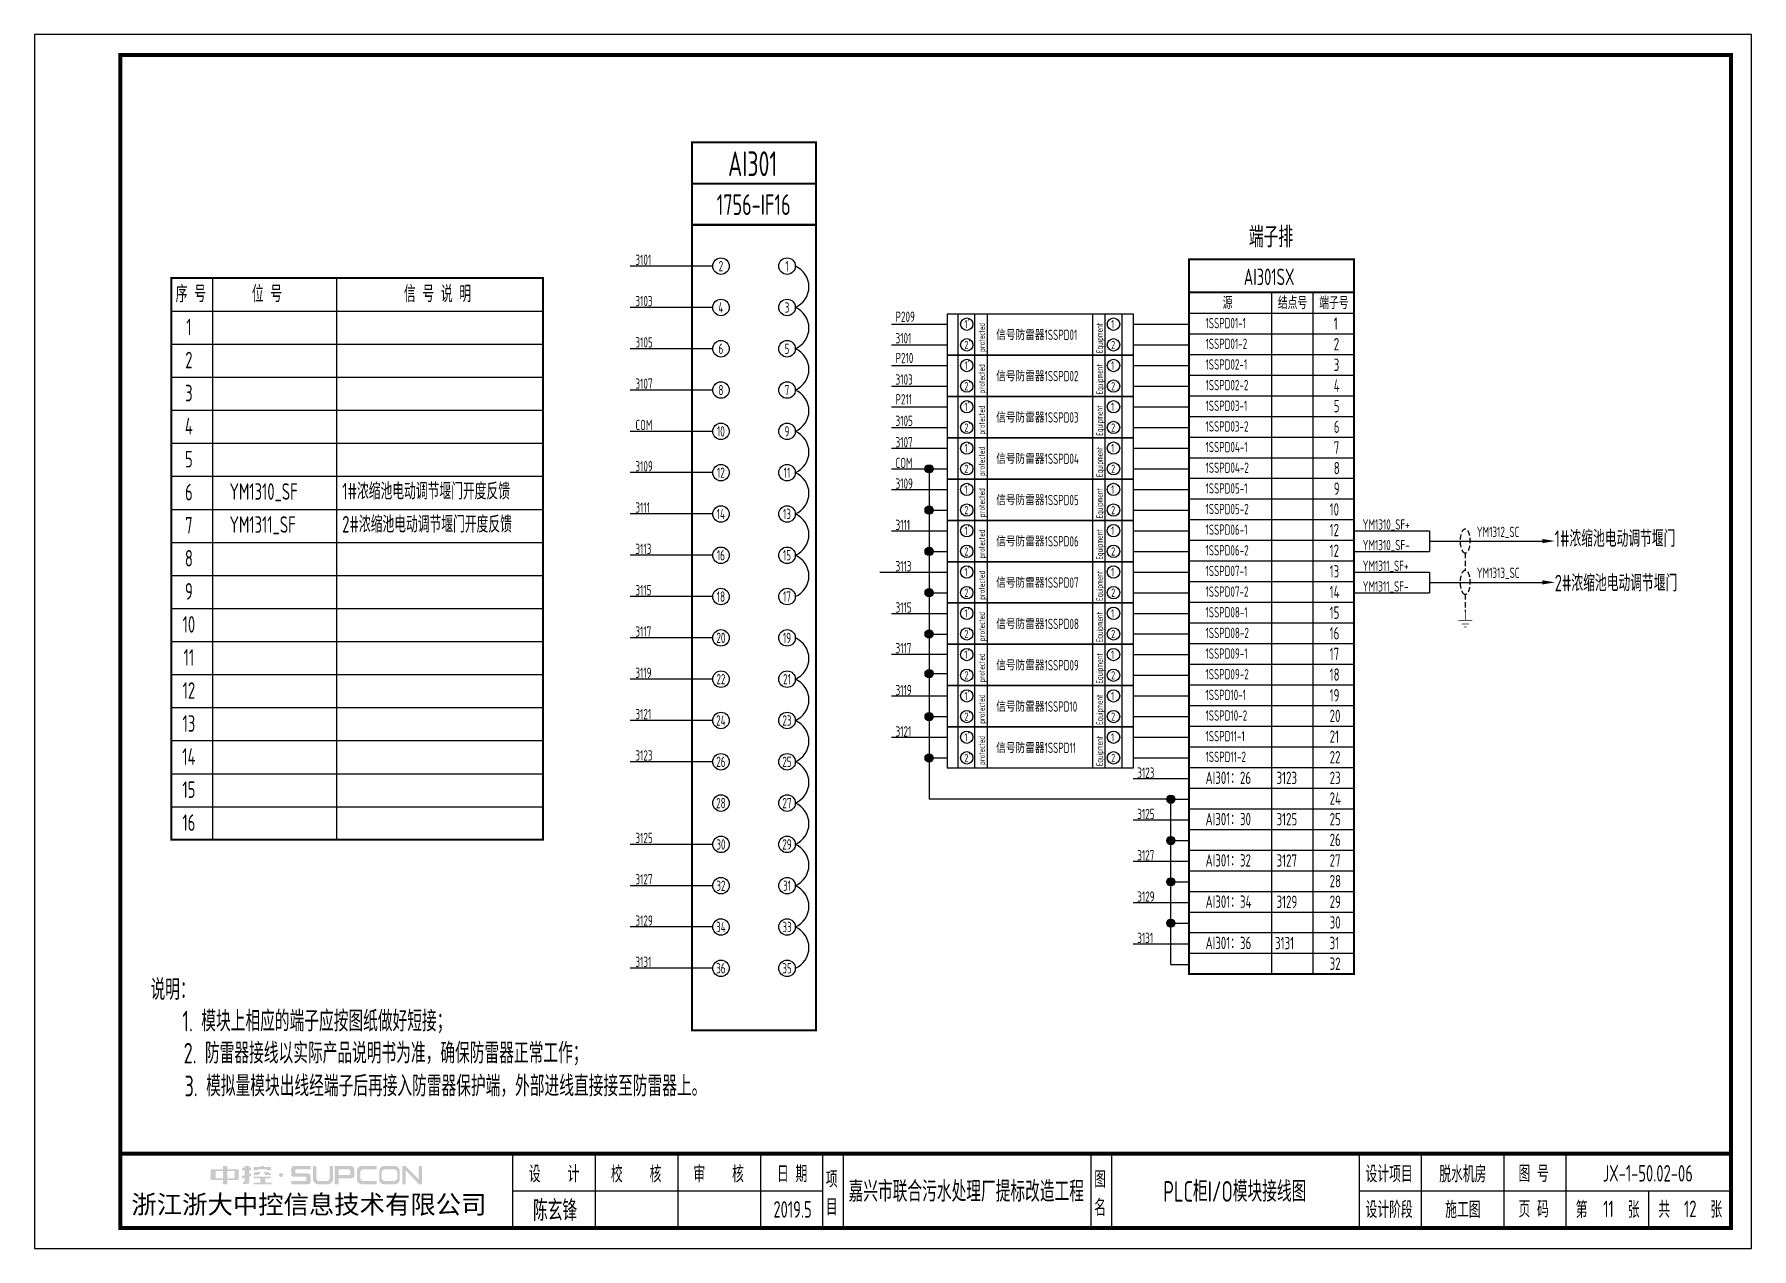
# Model space of a CAD drawing. Header units: millimetres. Extents: x 30557 to 235556, y -116603 to -73383.
# Drawn here: x 85978 to 90136, y -86445 to -83505 of the extents above; entities that cross this region are included whole.
import ezdxf
from ezdxf.enums import TextEntityAlignment as Align

# ---------------------------------------------------------------- set-up
doc = ezdxf.new("R2010")
doc.units = ezdxf.units.MM
doc.linetypes.add('DASHED2', pattern=[0.375, 0.25, -0.125])
doc.layers.add('1', color=3, linetype='Continuous')
doc.layers.add('符号层', color=3, linetype='Continuous')
doc.layers.add('_Drawing', color=7, linetype='Continuous', lineweight=25)
doc.styles.add('supcon', font='sceie.shx', dxfattribs={"width": 0.75, "height": 40, "bigfont": 'sceic.shx'})
doc.styles.add('Title', font='', dxfattribs={"height": 45})
doc.styles.get('Title').set_extended_font_data('SimHei')

# ---------------------------------------------------------------- blocks, each defined once
blk = doc.blocks.new('中控·SUPCON')
at = {"linetype": 'Continuous'}
h = blk.add_hatch(color=2, dxfattribs=at)
h.dxf.hatch_style = 1
h.paths.add_polyline_path([(34, 33), (20, 33), (20, 37), (15, 37), (15, 36), (15, 33), (0, 33), (0, 20), (13, 20), (15, 20), (15, 15), (20, 15), (20, 20), (22, 20), (34, 20)])
h.paths.add_polyline_path([(20, 30), (20, 31), (29, 31), (29, 22), (20, 22)], flags=16)
h.paths.add_polyline_path([(15, 30), (15, 22), (6, 22), (6, 31), (15, 31)], flags=16)
h.paths.add_polyline_path([(47, 32), (49, 32), (49, 35), (47, 35), (47, 37), (41, 37), (41, 35), (38, 35), (38, 32), (41, 32), (41, 25.8), (38, 25), (38, 22), (41, 22.8), (41, 18.3), (39, 17), (39, 15), (47, 16), (47, 24.5), (49, 25), (49, 28), (47, 27.5)])
h.paths.add_polyline_path([(61, 30), (55, 30), (52, 28), (52, 26), (58, 26)])
h.paths.add_polyline_path([(73, 28), (71, 28), (70, 30), (64, 30), (66, 26), (73, 26)])
h.paths.add_polyline_path([(73, 36), (64.6, 36), (64.6, 37), (60.4, 37), (60.4, 36), (52, 36), (52, 32), (56.8, 32), (56.8, 33.1), (68.2, 33.1), (68.2, 32), (73, 32)])
h.paths.add_polyline_path([(66, 22), (73, 22), (73, 24), (52, 24), (52, 22), (60, 22), (60, 17), (52, 17), (52, 15), (74, 15), (74, 17), (66, 17)])
h.paths.add_polyline_path([(82.7, 26.1, 1), (87.6, 26.1, 1)])
h.paths.add_polyline_path([(118, 28), (103.5, 28, -0.414214), (102.5, 29), (102.5, 32, -0.414214), (103.5, 33), (121, 33), (121, 37), (100.5, 37, 0.414214), (97.5, 34), (97.5, 27, 0.414214), (100.5, 24), (115, 24, -0.414214), (116, 23), (116, 20, -0.414214), (115, 19), (97.5, 19), (97.5, 15), (118, 15, 0.414214), (121, 18), (121, 25, 0.414214)])
h.paths.add_polyline_path([(128, 37), (124, 37), (124, 36), (124, 21, 0.414214), (130, 15), (142, 15, 0.414214), (148, 21), (148, 37), (144, 37), (144, 22, -0.414214), (141, 19), (131, 19, -0.414214), (128, 22)])
h.paths.add_polyline_path([(174, 26), (174, 33, 0.414214), (170, 37), (150, 37), (150, 36), (150, 15), (155, 15), (155, 22), (170, 22, 0.414214)])
h.paths.add_polyline_path([(167, 26), (155, 26), (155, 33), (167, 33, -0.414214), (169, 31), (169, 28, -0.414214)], flags=16)
h.paths.add_polyline_path([(201, 19), (185, 19, -0.414214), (181, 23), (181, 29, -0.414214), (185, 33), (201, 33), (201, 37), (183, 37, 0.414214), (177, 31), (177, 21, 0.414214), (183, 15), (201, 15)])
h.paths.add_polyline_path([(229, 21), (229, 31, 0.414214), (223, 37), (210, 37, 0.414214), (204, 31), (204, 21, 0.414214), (210, 15), (223, 15, 0.414214)])
h.paths.add_polyline_path([(207, 23), (207, 29, -0.414214), (211, 33), (222, 33, -0.414214), (226, 29), (226, 23, -0.414214), (222, 19), (211, 19, -0.414214)], flags=16)
h.paths.add_polyline_path([(236, 32.1), (252, 15), (256, 15), (256, 37), (252, 37), (252, 21), (236, 37), (232, 37), (232, 36), (232, 15), (236, 15)])
h = blk.add_hatch(color=2, dxfattribs=at)
h.dxf.hatch_style = 1
h.paths.add_polyline_path([(34, 33), (20, 33), (20, 37), (15, 37), (15, 36), (15, 33), (0, 33), (0, 20), (13, 20), (15, 20), (15, 15), (20, 15), (20, 20), (22, 20), (34, 20)])
h.paths.add_polyline_path([(20, 30), (20, 31), (29, 31), (29, 22), (20, 22)], flags=16)
h.paths.add_polyline_path([(15, 30), (15, 22), (6, 22), (6, 31), (15, 31)], flags=16)
h.paths.add_polyline_path([(47, 32), (49, 32), (49, 35), (47, 35), (47, 37), (41, 37), (41, 35), (38, 35), (38, 32), (41, 32), (41, 25.8), (38, 25), (38, 22), (41, 22.8), (41, 18.3), (39, 17), (39, 15), (47, 16), (47, 24.5), (49, 25), (49, 28), (47, 27.5)])
h.paths.add_polyline_path([(61, 30), (55, 30), (52, 28), (52, 26), (58, 26)])
h.paths.add_polyline_path([(73, 28), (71, 28), (70, 30), (64, 30), (66, 26), (73, 26)])
h.paths.add_polyline_path([(73, 36), (64.6, 36), (64.6, 37), (60.4, 37), (60.4, 36), (52, 36), (52, 32), (56.8, 32), (56.8, 33.1), (68.2, 33.1), (68.2, 32), (73, 32)])
h.paths.add_polyline_path([(66, 22), (73, 22), (73, 24), (52, 24), (52, 22), (60, 22), (60, 17), (52, 17), (52, 15), (74, 15), (74, 17), (66, 17)])
h.paths.add_polyline_path([(82.7, 26.1, 1), (87.6, 26.1, 1)])
h.paths.add_polyline_path([(118, 28), (103.5, 28, -0.414214), (102.5, 29), (102.5, 32, -0.414214), (103.5, 33), (121, 33), (121, 37), (100.5, 37, 0.414214), (97.5, 34), (97.5, 27, 0.414214), (100.5, 24), (115, 24, -0.414214), (116, 23), (116, 20, -0.414214), (115, 19), (97.5, 19), (97.5, 15), (118, 15, 0.414214), (121, 18), (121, 25, 0.414214)])
h.paths.add_polyline_path([(128, 37), (124, 37), (124, 36), (124, 21, 0.414214), (130, 15), (142, 15, 0.414214), (148, 21), (148, 37), (144, 37), (144, 22, -0.414214), (141, 19), (131, 19, -0.414214), (128, 22)])
h.paths.add_polyline_path([(174, 26), (174, 33, 0.414214), (170, 37), (150, 37), (150, 36), (150, 15), (155, 15), (155, 22), (170, 22, 0.414214)])
h.paths.add_polyline_path([(167, 26), (155, 26), (155, 33), (167, 33, -0.414214), (169, 31), (169, 28, -0.414214)], flags=16)
h.paths.add_polyline_path([(201, 19), (185, 19, -0.414214), (181, 23), (181, 29, -0.414214), (185, 33), (201, 33), (201, 37), (183, 37, 0.414214), (177, 31), (177, 21, 0.414214), (183, 15), (201, 15)])
h.paths.add_polyline_path([(229, 21), (229, 31, 0.414214), (223, 37), (210, 37, 0.414214), (204, 31), (204, 21, 0.414214), (210, 15), (223, 15, 0.414214)])
h.paths.add_polyline_path([(207, 23), (207, 29, -0.414214), (211, 33), (222, 33, -0.414214), (226, 29), (226, 23, -0.414214), (222, 19), (211, 19, -0.414214)], flags=16)
h.paths.add_polyline_path([(236, 32.1), (252, 15), (256, 15), (256, 37), (252, 37), (252, 21), (236, 37), (232, 37), (232, 36), (232, 15), (236, 15)])
h = blk.add_hatch(color=2, dxfattribs=at)
h.dxf.hatch_style = 1
h.paths.add_polyline_path([(34, 33), (20, 33), (20, 37), (15, 37), (15, 36), (15, 33), (0, 33), (0, 20), (13, 20), (15, 20), (15, 15), (20, 15), (20, 20), (22, 20), (34, 20)])
h.paths.add_polyline_path([(20, 30), (20, 31), (29, 31), (29, 22), (20, 22)], flags=16)
h.paths.add_polyline_path([(15, 30), (15, 22), (6, 22), (6, 31), (15, 31)], flags=16)
h.paths.add_polyline_path([(47, 32), (49, 32), (49, 35), (47, 35), (47, 37), (41, 37), (41, 35), (38, 35), (38, 32), (41, 32), (41, 25.8), (38, 25), (38, 22), (41, 22.8), (41, 18.3), (39, 17), (39, 15), (47, 16), (47, 24.5), (49, 25), (49, 28), (47, 27.5)])
h.paths.add_polyline_path([(61, 30), (55, 30), (52, 28), (52, 26), (58, 26)])
h.paths.add_polyline_path([(73, 28), (71, 28), (70, 30), (64, 30), (66, 26), (73, 26)])
h.paths.add_polyline_path([(73, 36), (64.6, 36), (64.6, 37), (60.4, 37), (60.4, 36), (52, 36), (52, 32), (56.8, 32), (56.8, 33.1), (68.2, 33.1), (68.2, 32), (73, 32)])
h.paths.add_polyline_path([(66, 22), (73, 22), (73, 24), (52, 24), (52, 22), (60, 22), (60, 17), (52, 17), (52, 15), (74, 15), (74, 17), (66, 17)])
h.paths.add_polyline_path([(82.7, 26.1, 1), (87.6, 26.1, 1)])
h.paths.add_polyline_path([(118, 28), (103.5, 28, -0.414214), (102.5, 29), (102.5, 32, -0.414214), (103.5, 33), (121, 33), (121, 37), (100.5, 37, 0.414214), (97.5, 34), (97.5, 27, 0.414214), (100.5, 24), (115, 24, -0.414214), (116, 23), (116, 20, -0.414214), (115, 19), (97.5, 19), (97.5, 15), (118, 15, 0.414214), (121, 18), (121, 25, 0.414214)])
h.paths.add_polyline_path([(128, 37), (124, 37), (124, 36), (124, 21, 0.414214), (130, 15), (142, 15, 0.414214), (148, 21), (148, 37), (144, 37), (144, 22, -0.414214), (141, 19), (131, 19, -0.414214), (128, 22)])
h.paths.add_polyline_path([(174, 26), (174, 33, 0.414214), (170, 37), (150, 37), (150, 36), (150, 15), (155, 15), (155, 22), (170, 22, 0.414214)])
h.paths.add_polyline_path([(167, 26), (155, 26), (155, 33), (167, 33, -0.414214), (169, 31), (169, 28, -0.414214)], flags=16)
h.paths.add_polyline_path([(201, 19), (185, 19, -0.414214), (181, 23), (181, 29, -0.414214), (185, 33), (201, 33), (201, 37), (183, 37, 0.414214), (177, 31), (177, 21, 0.414214), (183, 15), (201, 15)])
h.paths.add_polyline_path([(229, 21), (229, 31, 0.414214), (223, 37), (210, 37, 0.414214), (204, 31), (204, 21, 0.414214), (210, 15), (223, 15, 0.414214)])
h.paths.add_polyline_path([(207, 23), (207, 29, -0.414214), (211, 33), (222, 33, -0.414214), (226, 29), (226, 23, -0.414214), (222, 19), (211, 19, -0.414214)], flags=16)
h.paths.add_polyline_path([(236, 32.1), (252, 15), (256, 15), (256, 37), (252, 37), (252, 21), (236, 37), (232, 37), (232, 36), (232, 15), (236, 15)])
h = blk.add_hatch(color=2, dxfattribs=at)
h.dxf.hatch_style = 1
h.paths.add_polyline_path([(34, 33), (20, 33), (20, 37), (15, 37), (15, 36), (15, 33), (0, 33), (0, 20), (13, 20), (15, 20), (15, 15), (20, 15), (20, 20), (22, 20), (34, 20)])
h.paths.add_polyline_path([(20, 30), (20, 31), (29, 31), (29, 22), (20, 22)], flags=16)
h.paths.add_polyline_path([(15, 30), (15, 22), (6, 22), (6, 31), (15, 31)], flags=16)
h.paths.add_polyline_path([(47, 32), (49, 32), (49, 35), (47, 35), (47, 37), (41, 37), (41, 35), (38, 35), (38, 32), (41, 32), (41, 25.8), (38, 25), (38, 22), (41, 22.8), (41, 18.3), (39, 17), (39, 15), (47, 16), (47, 24.5), (49, 25), (49, 28), (47, 27.5)])
h.paths.add_polyline_path([(61, 30), (55, 30), (52, 28), (52, 26), (58, 26)])
h.paths.add_polyline_path([(73, 28), (71, 28), (70, 30), (64, 30), (66, 26), (73, 26)])
h.paths.add_polyline_path([(73, 36), (64.6, 36), (64.6, 37), (60.4, 37), (60.4, 36), (52, 36), (52, 32), (56.8, 32), (56.8, 33.1), (68.2, 33.1), (68.2, 32), (73, 32)])
h.paths.add_polyline_path([(66, 22), (73, 22), (73, 24), (52, 24), (52, 22), (60, 22), (60, 17), (52, 17), (52, 15), (74, 15), (74, 17), (66, 17)])
h.paths.add_polyline_path([(82.7, 26.1, 1), (87.6, 26.1, 1)])
h.paths.add_polyline_path([(118, 28), (103.5, 28, -0.414214), (102.5, 29), (102.5, 32, -0.414214), (103.5, 33), (121, 33), (121, 37), (100.5, 37, 0.414214), (97.5, 34), (97.5, 27, 0.414214), (100.5, 24), (115, 24, -0.414214), (116, 23), (116, 20, -0.414214), (115, 19), (97.5, 19), (97.5, 15), (118, 15, 0.414214), (121, 18), (121, 25, 0.414214)])
h.paths.add_polyline_path([(128, 37), (124, 37), (124, 36), (124, 21, 0.414214), (130, 15), (142, 15, 0.414214), (148, 21), (148, 37), (144, 37), (144, 22, -0.414214), (141, 19), (131, 19, -0.414214), (128, 22)])
h.paths.add_polyline_path([(174, 26), (174, 33, 0.414214), (170, 37), (150, 37), (150, 36), (150, 15), (155, 15), (155, 22), (170, 22, 0.414214)])
h.paths.add_polyline_path([(167, 26), (155, 26), (155, 33), (167, 33, -0.414214), (169, 31), (169, 28, -0.414214)], flags=16)
h.paths.add_polyline_path([(201, 19), (185, 19, -0.414214), (181, 23), (181, 29, -0.414214), (185, 33), (201, 33), (201, 37), (183, 37, 0.414214), (177, 31), (177, 21, 0.414214), (183, 15), (201, 15)])
h.paths.add_polyline_path([(229, 21), (229, 31, 0.414214), (223, 37), (210, 37, 0.414214), (204, 31), (204, 21, 0.414214), (210, 15), (223, 15, 0.414214)])
h.paths.add_polyline_path([(207, 23), (207, 29, -0.414214), (211, 33), (222, 33, -0.414214), (226, 29), (226, 23, -0.414214), (222, 19), (211, 19, -0.414214)], flags=16)
h.paths.add_polyline_path([(236, 32.1), (252, 15), (256, 15), (256, 37), (252, 37), (252, 21), (236, 37), (232, 37), (232, 36), (232, 15), (236, 15)])
h = blk.add_hatch(color=2, dxfattribs=at)
h.dxf.hatch_style = 1
h.paths.add_polyline_path([(34, 33), (20, 33), (20, 37), (15, 37), (15, 36), (15, 33), (0, 33), (0, 20), (13, 20), (15, 20), (15, 15), (20, 15), (20, 20), (22, 20), (34, 20)])
h.paths.add_polyline_path([(20, 30), (20, 31), (29, 31), (29, 22), (20, 22)], flags=16)
h.paths.add_polyline_path([(15, 30), (15, 22), (6, 22), (6, 31), (15, 31)], flags=16)
h.paths.add_polyline_path([(47, 32), (49, 32), (49, 35), (47, 35), (47, 37), (41, 37), (41, 35), (38, 35), (38, 32), (41, 32), (41, 25.8), (38, 25), (38, 22), (41, 22.8), (41, 18.3), (39, 17), (39, 15), (47, 16), (47, 24.5), (49, 25), (49, 28), (47, 27.5)])
h.paths.add_polyline_path([(61, 30), (55, 30), (52, 28), (52, 26), (58, 26)])
h.paths.add_polyline_path([(73, 28), (71, 28), (70, 30), (64, 30), (66, 26), (73, 26)])
h.paths.add_polyline_path([(73, 36), (64.6, 36), (64.6, 37), (60.4, 37), (60.4, 36), (52, 36), (52, 32), (56.8, 32), (56.8, 33.1), (68.2, 33.1), (68.2, 32), (73, 32)])
h.paths.add_polyline_path([(66, 22), (73, 22), (73, 24), (52, 24), (52, 22), (60, 22), (60, 17), (52, 17), (52, 15), (74, 15), (74, 17), (66, 17)])
h.paths.add_polyline_path([(82.7, 26.1, 1), (87.6, 26.1, 1)])
h.paths.add_polyline_path([(118, 28), (103.5, 28, -0.414214), (102.5, 29), (102.5, 32, -0.414214), (103.5, 33), (121, 33), (121, 37), (100.5, 37, 0.414214), (97.5, 34), (97.5, 27, 0.414214), (100.5, 24), (115, 24, -0.414214), (116, 23), (116, 20, -0.414214), (115, 19), (97.5, 19), (97.5, 15), (118, 15, 0.414214), (121, 18), (121, 25, 0.414214)])
h.paths.add_polyline_path([(128, 37), (124, 37), (124, 36), (124, 21, 0.414214), (130, 15), (142, 15, 0.414214), (148, 21), (148, 37), (144, 37), (144, 22, -0.414214), (141, 19), (131, 19, -0.414214), (128, 22)])
h.paths.add_polyline_path([(174, 26), (174, 33, 0.414214), (170, 37), (150, 37), (150, 36), (150, 15), (155, 15), (155, 22), (170, 22, 0.414214)])
h.paths.add_polyline_path([(167, 26), (155, 26), (155, 33), (167, 33, -0.414214), (169, 31), (169, 28, -0.414214)], flags=16)
h.paths.add_polyline_path([(201, 19), (185, 19, -0.414214), (181, 23), (181, 29, -0.414214), (185, 33), (201, 33), (201, 37), (183, 37, 0.414214), (177, 31), (177, 21, 0.414214), (183, 15), (201, 15)])
h.paths.add_polyline_path([(229, 21), (229, 31, 0.414214), (223, 37), (210, 37, 0.414214), (204, 31), (204, 21, 0.414214), (210, 15), (223, 15, 0.414214)])
h.paths.add_polyline_path([(207, 23), (207, 29, -0.414214), (211, 33), (222, 33, -0.414214), (226, 29), (226, 23, -0.414214), (222, 19), (211, 19, -0.414214)], flags=16)
h.paths.add_polyline_path([(236, 32.1), (252, 15), (256, 15), (256, 37), (252, 37), (252, 21), (236, 37), (232, 37), (232, 36), (232, 15), (236, 15)])
h = blk.add_hatch(color=2, dxfattribs=at)
h.dxf.hatch_style = 1
h.paths.add_polyline_path([(34, 33), (20, 33), (20, 37), (15, 37), (15, 36), (15, 33), (0, 33), (0, 20), (13, 20), (15, 20), (15, 15), (20, 15), (20, 20), (22, 20), (34, 20)])
h.paths.add_polyline_path([(20, 30), (20, 31), (29, 31), (29, 22), (20, 22)], flags=16)
h.paths.add_polyline_path([(15, 30), (15, 22), (6, 22), (6, 31), (15, 31)], flags=16)
h.paths.add_polyline_path([(47, 32), (49, 32), (49, 35), (47, 35), (47, 37), (41, 37), (41, 35), (38, 35), (38, 32), (41, 32), (41, 25.8), (38, 25), (38, 22), (41, 22.8), (41, 18.3), (39, 17), (39, 15), (47, 16), (47, 24.5), (49, 25), (49, 28), (47, 27.5)])
h.paths.add_polyline_path([(61, 30), (55, 30), (52, 28), (52, 26), (58, 26)])
h.paths.add_polyline_path([(73, 28), (71, 28), (70, 30), (64, 30), (66, 26), (73, 26)])
h.paths.add_polyline_path([(73, 36), (64.6, 36), (64.6, 37), (60.4, 37), (60.4, 36), (52, 36), (52, 32), (56.8, 32), (56.8, 33.1), (68.2, 33.1), (68.2, 32), (73, 32)])
h.paths.add_polyline_path([(66, 22), (73, 22), (73, 24), (52, 24), (52, 22), (60, 22), (60, 17), (52, 17), (52, 15), (74, 15), (74, 17), (66, 17)])
h.paths.add_polyline_path([(82.7, 26.1, 1), (87.6, 26.1, 1)])
h.paths.add_polyline_path([(118, 28), (103.5, 28, -0.414214), (102.5, 29), (102.5, 32, -0.414214), (103.5, 33), (121, 33), (121, 37), (100.5, 37, 0.414214), (97.5, 34), (97.5, 27, 0.414214), (100.5, 24), (115, 24, -0.414214), (116, 23), (116, 20, -0.414214), (115, 19), (97.5, 19), (97.5, 15), (118, 15, 0.414214), (121, 18), (121, 25, 0.414214)])
h.paths.add_polyline_path([(128, 37), (124, 37), (124, 36), (124, 21, 0.414214), (130, 15), (142, 15, 0.414214), (148, 21), (148, 37), (144, 37), (144, 22, -0.414214), (141, 19), (131, 19, -0.414214), (128, 22)])
h.paths.add_polyline_path([(174, 26), (174, 33, 0.414214), (170, 37), (150, 37), (150, 36), (150, 15), (155, 15), (155, 22), (170, 22, 0.414214)])
h.paths.add_polyline_path([(167, 26), (155, 26), (155, 33), (167, 33, -0.414214), (169, 31), (169, 28, -0.414214)], flags=16)
h.paths.add_polyline_path([(201, 19), (185, 19, -0.414214), (181, 23), (181, 29, -0.414214), (185, 33), (201, 33), (201, 37), (183, 37, 0.414214), (177, 31), (177, 21, 0.414214), (183, 15), (201, 15)])
h.paths.add_polyline_path([(229, 21), (229, 31, 0.414214), (223, 37), (210, 37, 0.414214), (204, 31), (204, 21, 0.414214), (210, 15), (223, 15, 0.414214)])
h.paths.add_polyline_path([(207, 23), (207, 29, -0.414214), (211, 33), (222, 33, -0.414214), (226, 29), (226, 23, -0.414214), (222, 19), (211, 19, -0.414214)], flags=16)
h.paths.add_polyline_path([(236, 32.1), (252, 15), (256, 15), (256, 37), (252, 37), (252, 21), (236, 37), (232, 37), (232, 36), (232, 15), (236, 15)])
blk = doc.blocks.new('supcon图框')
at = {"linetype": 'Continuous'}
for p, q in [((6145.7, 4361.7), (1987.7, 4361.7)), ((1987.7, 4361.7), (1987.7, 1421.7)), ((6145.7, 1421.7), (6145.7, 4361.7)), ((1987.7, 1421.7), (6145.7, 1421.7))]:
    blk.add_line(p, q, dxfattribs=at)
for p, q in [((3145.7, 1651.7), (3145.7, 1471.7)), ((3345.7, 1651.7), (3345.7, 1471.7)), ((3545.7, 1651.7), (3545.7, 1471.7)), ((3745.7, 1651.7), (3745.7, 1471.7)), ((3895.7, 1651.7), (3895.7, 1471.7)), ((3945.7, 1651.7), (3945.7, 1471.7)), ((4545.7, 1651.7), (4545.7, 1471.7)), ((4595.7, 1651.7), (4595.7, 1471.7)), ((5195.7, 1651.7), (5195.7, 1471.7)), ((5345.7, 1651.7), (5345.7, 1471.7)), ((5545.7, 1651.7), (5545.7, 1471.7)), ((5695.7, 1651.7), (5695.7, 1471.7)), ((3145.7, 1561.7), (3895.7, 1561.7)), ((5195.7, 1561.7), (6095.7, 1561.7)), ((5895.7, 1561.7), (5895.7, 1471.7))]:
    blk.add_line(p, q)
at = {"linetype": 'Continuous', "const_width": 10}
blk.add_lwpolyline([(2195.7, 4311.7), (6095.7, 4311.7), (6095.7, 1471.7), (2195.7, 1471.7)], close=True, dxfattribs=at)
blk.add_lwpolyline([(2195.7, 1651.7), (6095.7, 1651.7)], dxfattribs=at)
at = {"linetype": 'Continuous', "xscale": 2, "yscale": 2, "zscale": 2}
blk.add_blockref('中控·SUPCON', (2414.6, 1547.7), dxfattribs=at)
at = {"style": 'supcon', "width": 0.75}
for s, p in [('设    计', (3246.2, 1604.2)), ('校    核', (3444.8, 1604.2)), ('审    核', (3644.5, 1604.2)), ('日 期', (3822.5, 1604.2)), ('设计项目', (5268, 1604.2)), ('图 号', (5618, 1604.2)), ('项', (3918.2, 1590.7)), ('图', (4568.2, 1590.7)), ('目', (3918.2, 1522.9)), ('名', (4568.2, 1522.9)), ('设计阶段', (5268, 1518.1)), ('施工图', (5446.5, 1518.1)), ('页 码', (5618, 1518.1)), ('第      张', (5797, 1518.1)), ('共      张', (5997, 1518.1))]:
    blk.add_text(s, height=40, dxfattribs=at).set_placement(p, align=Align.MIDDLE)
at = {"style": 'Title'}
blk.add_text('浙江浙大中控信息技术有限公司', height=45, dxfattribs=at).set_placement((2222.8, 1506.2))
blk = doc.blocks.new('1756-IF16')
at = {"linetype": 'Continuous'}
for p, q in [((13051, 13529.7), (12851, 13529.7)), ((13051, 13429.7), (12851, 13429.7)), ((13051, 13329.7), (12851, 13329.7)), ((13051, 13229.7), (12851, 13229.7)), ((13051, 13129.7), (12851, 13129.7)), ((13051, 13029.7), (12851, 13029.7)), ((13051, 12929.7), (12851, 12929.7)), ((13051, 12829.7), (12851, 12829.7)), ((13051, 12729.7), (12851, 12729.7)), ((13051, 12629.7), (12851, 12629.7)), ((13051, 12529.7), (12851, 12529.7)), ((13051, 12429.7), (12851, 12429.7)), ((13051, 12329.7), (12851, 12329.7)), ((13051, 12129.7), (12851, 12129.7)), ((13051, 12029.7), (12851, 12029.7)), ((13051, 11929.7), (12851, 11929.7)), ((13051, 11829.7), (12851, 11829.7))]:
    blk.add_line(p, q, dxfattribs=at)
at = {"linetype": 'Continuous', "const_width": 5}
blk.add_lwpolyline([(13001, 13829.7), (13301, 13829.7), (13301, 11679.7), (13001, 11679.7)], close=True, dxfattribs=at)
for points in [[(13001, 13729.7), (13301, 13729.7)], [(13001, 13629.7), (13301, 13629.7)]]:
    blk.add_lwpolyline(points, dxfattribs=at)
at = {"lineweight": -3}
for centre in [(13071, 13529.7), (13231, 13529.7), (13071, 13429.7), (13231, 13429.7), (13071, 13329.7), (13231, 13329.7), (13071, 13229.7), (13231, 13229.7), (13071, 13129.7), (13231, 13129.7), (13071, 13029.7), (13231, 13029.7), (13071, 12929.7), (13231, 12929.7), (13071, 12829.7), (13231, 12829.7), (13071, 12729.7), (13231, 12729.7), (13071, 12629.7), (13231, 12629.7), (13071, 12529.7), (13231, 12529.7), (13071, 12429.7), (13231, 12429.7), (13071, 12329.7), (13231, 12329.7), (13071, 12229.7), (13231, 12229.7), (13071, 12129.7), (13231, 12129.7), (13071, 12029.7), (13231, 12029.7), (13071, 11929.7), (13231, 11929.7), (13071, 11829.7), (13231, 11829.7)]:
    blk.add_circle(centre, 20, dxfattribs=at)
at = {"color": 2, "linetype": 'Continuous'}
for centre in [(13229.6, 13479.7), (13229.6, 13379.7), (13229.6, 13279.7), (13229.6, 13179.7), (13229.6, 13079.7), (13229.6, 12979.7), (13229.6, 12879.7), (13229.6, 12779.7), (13229.6, 12579.7), (13229.6, 12479.7), (13229.6, 12379.7), (13229.6, 12279.7), (13229.6, 12179.7), (13229.6, 12079.7), (13229.6, 11979.7), (13229.6, 11879.7)]:
    blk.add_arc(centre, 54.4, 293.2371, 66.7629, dxfattribs=at)
at = {"color": 7, "style": 'supcon', "width": 0.75}
blk.add_text('1756-IF16', height=50, dxfattribs=at).set_placement((13150.1, 13678.7), align=Align.MIDDLE)
at = {"style": 'supcon', "width": 0.75}
for s, p in [('2', (13070.8, 13529.7)), ('1', (13230.8, 13529.7)), ('4', (13070.8, 13429.7)), ('3', (13230.8, 13429.7)), ('6', (13070.8, 13329.7)), ('5', (13230.8, 13329.7)), ('8', (13070.8, 13229.7)), ('7', (13230.8, 13229.7)), ('10', (13070.8, 13129.7)), ('9', (13230.8, 13129.7)), ('12', (13070.8, 13029.7)), ('11', (13230.8, 13029.7)), ('14', (13070.8, 12929.7)), ('13', (13230.8, 12929.7)), ('16', (13070.8, 12829.7)), ('15', (13230.8, 12829.7)), ('18', (13070.8, 12729.7)), ('17', (13230.8, 12729.7)), ('20', (13070.8, 12629.7)), ('19', (13230.8, 12629.7)), ('22', (13070.8, 12529.7)), ('21', (13230.8, 12529.7)), ('24', (13070.8, 12429.7)), ('23', (13230.8, 12429.7)), ('26', (13070.8, 12329.7)), ('25', (13230.8, 12329.7)), ('28', (13070.8, 12229.7)), ('27', (13230.8, 12229.7)), ('30', (13070.8, 12129.7)), ('29', (13230.8, 12129.7)), ('32', (13070.8, 12029.7)), ('31', (13230.8, 12029.7)), ('34', (13070.8, 11929.7)), ('33', (13230.8, 11929.7)), ('36', (13070.8, 11829.7)), ('35', (13230.8, 11829.7))]:
    blk.add_text(s, height=25, dxfattribs=at).set_placement(p, align=Align.MIDDLE)
blk = doc.blocks.new('AI端子接线表')
at = {"lineweight": -3}
for p, q in [((20305.1, 13539.7), (20305.1, 11889.7)), ((20405.1, 13539.7), (20405.1, 11889.7)), ((20105.1, 13489.7), (20505.1, 13489.7)), ((20105.1, 13439.7), (20505.1, 13439.7)), ((20105.1, 13389.7), (20505.1, 13389.7)), ((20105.1, 13339.7), (20505.1, 13339.7)), ((20105.1, 13289.7), (20505.1, 13289.7)), ((20105.1, 13239.7), (20505.1, 13239.7)), ((20105.1, 13189.7), (20505.1, 13189.7)), ((20105.1, 13139.7), (20505.1, 13139.7)), ((20105.1, 13089.7), (20505.1, 13089.7)), ((20105.1, 13039.7), (20505.1, 13039.7)), ((20105.1, 12989.7), (20505.1, 12989.7)), ((20105.1, 12939.7), (20505.1, 12939.7)), ((20105.1, 12889.7), (20505.1, 12889.7)), ((20105.1, 12839.7), (20505.1, 12839.7)), ((20105.1, 12789.7), (20505.1, 12789.7)), ((20105.1, 12739.7), (20505.1, 12739.7)), ((20105.1, 12689.7), (20505.1, 12689.7)), ((20105.1, 12639.7), (20505.1, 12639.7)), ((20105.1, 12589.7), (20505.1, 12589.7)), ((20105.1, 12539.7), (20505.1, 12539.7)), ((20105.1, 12489.7), (20505.1, 12489.7)), ((20105.1, 12439.7), (20505.1, 12439.7)), ((20105.1, 12389.7), (20505.1, 12389.7)), ((20105.1, 12339.7), (20505.1, 12339.7)), ((20105.1, 12289.7), (20505.1, 12289.7)), ((20105.1, 12239.7), (20505.1, 12239.7)), ((20105.1, 12189.7), (20505.1, 12189.7)), ((20105.1, 12139.7), (20505.1, 12139.7)), ((20105.1, 12089.7), (20505.1, 12089.7)), ((20105.1, 12039.7), (20505.1, 12039.7)), ((20105.1, 11989.7), (20505.1, 11989.7)), ((20105.1, 11939.7), (20505.1, 11939.7))]:
    blk.add_line(p, q, dxfattribs=at)
at = {"lineweight": -3, "const_width": 5}
blk.add_lwpolyline([(20105.1, 13619.7), (20105.1, 11889.7), (20505.1, 11889.7), (20505.1, 13619.7)], close=True, dxfattribs=at)
blk.add_lwpolyline([(20105.1, 13539.7), (20505.1, 13539.7)], dxfattribs=at)
at = {"color": 7, "style": 'supcon', "width": 0.75}
for s, p in [('源', (20186.9, 13499.5)), ('结点号', (20320.7, 13499.5)), ('端子号', (20420.8, 13499.5)), ('1', (20455.9, 13449.5)), ('2', (20455.9, 13399.5)), ('3', (20455.9, 13349.5)), ('4', (20455.9, 13299.5)), ('5', (20455.9, 13249.5)), ('6', (20455.9, 13199.5)), ('7', (20455.9, 13149.5)), ('8', (20455.9, 13099.5)), ('9', (20455.9, 13049.5)), ('10', (20445.9, 12999.5)), ('12', (20445.9, 12949.5)), ('12', (20445.9, 12899.5)), ('13', (20445.9, 12849.5)), ('14', (20445.9, 12799.5)), ('15', (20445.9, 12749.5)), ('16', (20445.9, 12699.5)), ('17', (20445.9, 12649.5)), ('18', (20445.9, 12599.5)), ('19', (20445.9, 12549.5)), ('20', (20445.9, 12499.5)), ('21', (20445.9, 12449.5)), ('22', (20445.9, 12399.5)), ('23', (20445.9, 12349.5)), ('24', (20445.9, 12299.5)), ('25', (20445.9, 12249.5)), ('26', (20445.9, 12199.5)), ('27', (20445.9, 12149.5)), ('28', (20445.9, 12099.5)), ('29', (20445.9, 12049.5)), ('30', (20445.9, 11999.5)), ('31', (20445.9, 11949.5)), ('32', (20445.9, 11899.5))]:
    blk.add_text(s, height=30, dxfattribs=at).set_placement(p)
blk = doc.blocks.new('信号防雷接线')
at = {"linetype": 'Continuous'}
for p, q in [((19158.5, -5001.2), (19608.5, -5001.2)), ((19158.5, -5001.2), (19158.5, -5101.2)), ((19184.9, -5101.2), (19184.9, -5001.2)), ((19225.7, -5101.2), (19225.7, -5001.2)), ((19256.2, -5101.2), (19256.2, -5001.2)), ((19510.9, -5101.2), (19510.9, -5001.2)), ((19541.4, -5101.2), (19541.4, -5001.2)), ((19582.2, -5101.2), (19582.2, -5001.2)), ((19608.5, -5001.2), (19608.5, -5101.2)), ((19608.5, -5101.2), (19158.5, -5101.2))]:
    blk.add_line(p, q, dxfattribs=at)
for centre in [(19205.9, -5026.2), (19561.2, -5026.2), (19205.9, -5076.2), (19561.2, -5076.2)]:
    blk.add_circle(centre, 15, dxfattribs=at)
at = {"layer": '1', "color": 7, "style": 'supcon', "width": 0.75}
for s, p in [("1'", (19200.1, -5036.4)), ('1', (19555.4, -5036.4)), ("2'", (19200.1, -5086.4)), ('2', (19555.4, -5086.4))]:
    blk.add_text(s, height=20, dxfattribs=at).set_placement(p)
for s, p in [('protected', (19249.8, -5093.5)), ('Equipment', (19535, -5096.4))]:
    blk.add_text(s, height=15, rotation=90, dxfattribs=at).set_placement(p)

msp = doc.modelspace()

# ---------------------------------------------------------------- hatches: boundary and pattern name
at = {"linetype": 'Continuous'}
for points in [[(88154, -84557.1, 1), (88134, -84557.1, 1)], [(88154, -84657.1, 1), (88134, -84657.1, 1)], [(88154, -84757.1, 1), (88134, -84757.1, 1)], [(88154, -84857.1, 1), (88134, -84857.1, 1)], [(88154, -84957.1, 1), (88134, -84957.1, 1)], [(88154, -85052.9, 1), (88134, -85052.9, 1)], [(88154, -85157.1, 1), (88134, -85157.1, 1)], [(88154, -85257.1, 1), (88134, -85257.1, 1)], [(88739.2, -85357.1, 1), (88719.2, -85357.1, 1)], [(88739.2, -85457.1, 1), (88719.2, -85457.1, 1)], [(88739.2, -85557.1, 1), (88719.2, -85557.1, 1)], [(88739.2, -85657.1, 1), (88719.2, -85657.1, 1)]]:
    msp.add_hatch(color=256, dxfattribs=at).paths.add_polyline_path(points)

# ---------------------------------------------------------------- linework, layer by layer
at = {"lineweight": -3}
for p, q in [((86408.9, -84095.2), (86408.9, -84895.2)), ((86708.9, -84095.2), (86708.9, -84895.2)), ((86308.9, -84175.2), (87208.9, -84175.2)), ((86308.9, -84255.2), (87208.9, -84255.2)), ((86308.9, -84335.2), (87208.9, -84335.2)), ((86308.9, -84415.2), (87208.9, -84415.2)), ((86308.9, -84495.2), (87208.9, -84495.2)), ((86308.9, -84575.2), (87208.9, -84575.2)), ((86308.9, -84655.2), (87208.9, -84655.2)), ((86308.9, -84735.2), (87208.9, -84735.2)), ((86308.9, -84815.2), (87208.9, -84815.2)), ((86308.9, -84895.2), (87208.9, -84895.2)), ((86408.9, -84895.2), (86408.9, -85455.2)), ((86708.9, -84895.2), (86708.9, -85455.2)), ((86308.9, -84975.2), (87208.9, -84975.2)), ((86308.9, -85055.2), (87208.9, -85055.2)), ((86308.9, -85135.2), (87208.9, -85135.2)), ((86308.9, -85215.2), (87208.9, -85215.2)), ((86308.9, -85295.2), (87208.9, -85295.2)), ((86308.9, -85375.2), (87208.9, -85375.2)), ((86308.9, -85455.2), (87208.9, -85455.2))]:
    msp.add_line(p, q, dxfattribs=at)
at = {"linetype": 'Continuous'}
for q in [(88144, -84567.5), (88144, -85357.1)]:
    msp.add_line((88144, -84557.1), q, dxfattribs=at)
for p, q in [((89172.9, -84707), (89355.4, -84707)), ((89355.4, -84707), (89355.4, -84757)), ((89355.4, -84732), (89628.9, -84732)), ((89172.9, -84757), (89355.4, -84757)), ((89172.9, -84807), (89355.4, -84807)), ((89355.4, -84807), (89355.4, -84857)), ((89172.9, -84857), (89355.4, -84857)), ((89355.4, -84832), (89628.9, -84832)), ((88729.2, -85357.1), (88144, -85357.1)), ((88729.2, -85757.1), (88729.2, -85357.1))]:
    msp.add_line(p, q)
at = {"color": 0, "linetype": 'DASHED2', "ltscale": 50}
for p, q in [((89442, -84761.3), (89442, -84802.6)), ((89442, -84861.3), (89442, -84902.6))]:
    msp.add_line(p, q, dxfattribs=at)
at = {"lineweight": -3, "const_width": 5}
msp.add_lwpolyline([(86308.9, -84095.2), (86308.9, -85455.2), (87208.9, -85455.2), (87208.9, -84095.2)], close=True, dxfattribs=at)
for points in [[(89659.7, -84732, 0, 10, 0), (89628.9, -84732, 10, 10, 0)], [(89659.7, -84832, 0, 10, 0), (89628.9, -84832, 10, 10, 0)]]:
    msp.add_lwpolyline(points, format="xyseb")
at = {"linetype": 'Continuous'}
for centre in [(88144, -84557.1), (88144, -84657.1), (88144, -84757.1), (88144, -84857.1), (88144, -84957.1), (88144, -85052.9), (88144, -85157.1), (88144, -85257.1), (88729.2, -85357.1), (88729.2, -85457.1), (88729.2, -85557.1), (88729.2, -85657.1)]:
    msp.add_circle(centre, 10, dxfattribs=at)
at = {"color": 0, "linetype": 'DASHED2', "ltscale": 50}
for centre in [(89442, -84732), (89442, -84832)]:
    msp.add_ellipse(centre, major_axis=(0, -29.4), ratio=0.394838, dxfattribs=at)
at = {"layer": '1', "color": 0, "const_width": 1.62}
for points in [[(89442, -84902.6), (89442, -84923.7)], [(89424.9, -84923.7), (89459, -84923.7)], [(89433, -84933.1), (89451.4, -84933.1)], [(89438.7, -84940.2), (89445.8, -84940.2)]]:
    msp.add_lwpolyline(points, dxfattribs=at)
at = {"layer": '_Drawing', "linetype": 'Continuous'}
for p, q in [((88052.5, -84207.1), (88187.7, -84207.1)), ((88637.7, -84207), (88772.9, -84207)), ((88052.5, -84257.1), (88187.7, -84257.1)), ((88637.7, -84257), (88772.9, -84257)), ((88052.5, -84307.1), (88187.7, -84307.1)), ((88637.7, -84307), (88772.9, -84307)), ((88052.5, -84357.1), (88187.7, -84357.1)), ((88637.7, -84357), (88772.9, -84357)), ((88052.5, -84407.1), (88187.7, -84407.1)), ((88637.7, -84407), (88772.9, -84407)), ((88052.5, -84457.1), (88187.7, -84457.1)), ((88637.7, -84457), (88772.9, -84457)), ((88052.5, -84507.1), (88187.7, -84507.1)), ((88637.7, -84507), (88772.9, -84507)), ((88052.5, -84557.1), (88187.7, -84557.1)), ((88144, -84557.1), (88187.7, -84557.1)), ((88637.7, -84557), (88772.9, -84557)), ((88052.5, -84607.1), (88187.7, -84607.1)), ((88637.7, -84607), (88772.9, -84607)), ((88144, -84657.1), (88187.7, -84657.1)), ((88637.7, -84657), (88772.9, -84657)), ((88052.5, -84707.1), (88187.7, -84707.1)), ((88637.7, -84707), (88772.9, -84707)), ((88144, -84757.1), (88187.7, -84757.1)), ((88637.7, -84757), (88772.9, -84757)), ((88025, -84807.1), (88187.7, -84807.1)), ((88637.7, -84807), (88772.9, -84807)), ((88144, -84857.1), (88187.7, -84857.1)), ((88637.7, -84857), (88772.9, -84857)), ((88052.5, -84907.1), (88187.7, -84907.1)), ((88637.7, -84907), (88772.9, -84907)), ((88144, -84957.1), (88187.7, -84957.1)), ((88637.7, -84957), (88772.9, -84957)), ((88052.5, -85005.5), (88187.7, -85005.5)), ((88052.5, -85005.5), (88187.7, -85005.5)), ((88637.7, -85007), (88772.9, -85007)), ((88144, -85052.9), (88187.7, -85052.9)), ((88637.7, -85057), (88772.9, -85057)), ((88052.5, -85107.1), (88187.7, -85107.1)), ((88637.7, -85107), (88772.9, -85107)), ((88144, -85157.1), (88187.7, -85157.1)), ((88637.7, -85157), (88772.9, -85157)), ((88052.5, -85207.1), (88187.7, -85207.1)), ((88637.7, -85207), (88772.9, -85207)), ((88144, -85257.1), (88187.7, -85257.1)), ((88637.7, -85257), (88772.9, -85257)), ((88637.7, -85307.1), (88772.9, -85307.1)), ((88729.2, -85357.1), (88772.9, -85357.1)), ((88637.7, -85407.1), (88772.9, -85407.1)), ((88729.2, -85457.1), (88772.9, -85457.1)), ((88637.7, -85507.1), (88772.9, -85507.1)), ((88729.2, -85557.1), (88772.9, -85557.1)), ((88637.7, -85607.1), (88772.9, -85607.1)), ((88729.2, -85657.1), (88772.9, -85657.1)), ((88637.7, -85707.1), (88772.9, -85707.1)), ((88729.2, -85757.1), (88772.9, -85757.1))]:
    msp.add_line(p, q, dxfattribs=at)

# ---------------------------------------------------------------- block references
msp.add_blockref('supcon图框', (83989.8, -87866.9))
at = {"color": 1}
for name, p in [('1756-IF16', (74569, -97596.1)), ('AI端子接线表', (68667.8, -97669.8))]:
    msp.add_blockref(name, p, dxfattribs=at)
at = {"layer": '_Drawing', "linetype": 'Continuous'}
for p in [(69029.2, -79180.7), (69029.2, -79280.7), (69029.2, -79380.7), (69029.2, -79480.7), (69029.2, -79580.7), (69029.2, -79680.7), (69029.2, -79780.7), (69029.2, -79880.7), (69029.2, -79980.7), (69029.2, -80080.7), (69029.2, -80180.7)]:
    msp.add_blockref('信号防雷接线', p, dxfattribs=at)

# ---------------------------------------------------------------- texts
at = {"color": 3, "style": 'supcon', "width": 0.75}
for s, height, p in [('AI301', 60, (87716.7, -83818.4)), ('说明：', 50, (86312.2, -85815.6)), ('1. 模块上相应的端子应按图纸做好短接；', 50, (86661.6, -85893.8)), ('2. 防雷器接线以实际产品说明书为准，确保防雷器正常工作；', 50, (86827.9, -85971.5)), ('3. 模拟量模块出线经端子后再接入防雷器保护端，外部进线直接接至防雷器上。', 50, (86972.9, -86049.4)), ('脱水机房', 40, (89436.2, -86262.7)), ('陈玄锋', 50, (87238.3, -86350.2)), ('2019.5', 40, (87813.3, -86350.2)), ('11', 40, (89788.8, -86348.8)), ('12', 40, (89986.8, -86348.8))]:
    msp.add_text(s, height=height, dxfattribs=at).set_placement(p, align=Align.MIDDLE)
at = {"style": 'supcon', "width": 0.75}
for s, p in [('序 号', (86356.4, -84153.7)), ('位 号', (86540.7, -84153.7)), ('信 号 说 明', (86953.7, -84153.7)), ('1', (86351.7, -84233.7)), ('2', (86351.7, -84313.7)), ('3', (86351.7, -84393.7)), ('4', (86351.7, -84473.7)), ('5', (86351.7, -84553.7)), ('6', (86351.7, -84633.7)), ('7', (86351.7, -84713.7)), ('8', (86351.7, -84793.7)), ('9', (86351.7, -84873.7)), ('10', (86351.7, -84953.7)), ('11', (86351.7, -85033.7)), ('12', (86351.7, -85113.7)), ('13', (86351.7, -85193.7)), ('14', (86351.7, -85273.7)), ('15', (86351.7, -85353.7)), ('16', (86351.7, -85433.7))]:
    msp.add_text(s, height=40, dxfattribs=at).set_placement(p, align=Align.CENTER)
at = {"linetype": 'Continuous', "style": 'supcon', "width": 0.75}
for s, height, p in [('YM1310_SF', 40, (86450.1, -84632)), ('1#浓缩池电动调节堰门开度反馈', 40, (86722.9, -84631.4)), ('YM1311_SF', 40, (86450.1, -84712)), ('2#浓缩池电动调节堰门开度反馈', 40, (86722.9, -84711.4)), ('YM1310_SF+', 25, (89193.5, -84704.3)), ('YM1312_SC', 25, (89470, -84722.3)), ('YM1310_SF-', 25, (89193.5, -84754.3)), ('YM1311_SF+', 25, (89193.5, -84804.3)), ('YM1313_SC', 25, (89470, -84821.3)), ('YM1311_SF-', 25, (89193.5, -84854.3))]:
    msp.add_text(s, height=height, dxfattribs=at).set_placement(p)
at = {"color": 4, "linetype": 'Continuous', "style": 'supcon', "width": 0.75}
for s, p in [('1#浓缩池电动调节堰门', (89658.6, -84746.1)), ('2#浓缩池电动调节堰门', (89658.6, -84853.7))]:
    msp.add_text(s, height=40, dxfattribs=at).set_placement(p)
at = {"color": 3, "style": 'supcon', "width": 0.75}
for s, p in [('AI301：26', (88813.3, -85320.1)), ('AI301：30', (88813.3, -85420.1)), ('AI301：32', (88813.3, -85520.1)), ('AI301：34', (88813.3, -85620.1)), ('AI301：36', (88813.3, -85720.1))]:
    msp.add_text(s, height=30, dxfattribs=at).set_placement(p)
at = {"layer": '1', "color": 3, "style": 'supcon', "width": 0.75}
for s, height, p in [('3101', 25, (87432.9, -84063.4)), ('3103', 25, (87432.9, -84163.4)), ('3105', 25, (87432.9, -84263.4)), ('3107', 25, (87432.9, -84363.4)), ('COM', 25, (87432.9, -84463.4)), ('3109', 25, (87432.9, -84563.4)), ('3111', 25, (87432.9, -84663.4)), ('3113', 25, (87432.9, -84763.4)), ('3115', 25, (87432.9, -84863.4)), ('3117', 25, (87432.9, -84963.4)), ('3119', 25, (87432.9, -85063.4)), ('3121', 25, (87432.9, -85163.4)), ('3123', 25, (87432.9, -85263.4)), ('3123', 30, (88985.1, -85320.4)), ('3125', 30, (88985.1, -85420.4)), ('3125', 25, (87432.9, -85463.4)), ('3127', 30, (88985.1, -85520.4)), ('3127', 25, (87432.9, -85563.4)), ('3129', 30, (88985.1, -85620.4)), ('3129', 25, (87432.9, -85663.4)), ('3131', 25, (87432.9, -85763.4))]:
    msp.add_text(s, height=height, dxfattribs=at).set_placement(p)
at = {"layer": '_Drawing', "color": 3, "style": 'supcon', "width": 0.75}
msp.add_text('AI301SX', height=40, dxfattribs=at).set_placement((88967.2, -84112.3), align=Align.CENTER)
for s, height, p in [('P209', 25, (88062.7, -84201.3)), ('1SSPD01-1', 25, (88813.2, -84216.9)), ('3101', 25, (88062.7, -84253.4)), ('信号防雷器1SSPD01', 25, (88306.3, -84245.1)), ('P210', 25, (88062.7, -84301.3)), ('1SSPD01-2', 25, (88813.2, -84266.9)), ('信号防雷器1SSPD02', 25, (88306.3, -84345.1)), ('1SSPD02-1', 25, (88813.2, -84316.9)), ('3103', 25, (88062.7, -84353.4)), ('1SSPD02-2', 25, (88813.2, -84366.9)), ('P211', 25, (88062.7, -84401.3)), ('1SSPD03-1', 25, (88813.2, -84416.9)), ('3105', 25, (88062.7, -84453.4)), ('信号防雷器1SSPD03', 25, (88306.3, -84445.1)), ('1SSPD03-2', 25, (88813.2, -84466.9)), ('3107', 25, (88062.7, -84505.3)), ('COM', 25, (88062.7, -84555.3)), ('信号防雷器1SSPD04', 25, (88306.3, -84545.1)), ('1SSPD04-1', 25, (88813.2, -84516.9)), ('1SSPD04-2', 25, (88813.2, -84566.9)), ('3109', 25, (88062.7, -84605.3)), ('1SSPD05-1', 25, (88813.2, -84616.9)), ('信号防雷器1SSPD05', 25, (88306.3, -84645.1)), ('1SSPD05-2', 25, (88813.2, -84666.9)), ('3111', 25, (88062.7, -84705.3)), ('1SSPD06-1', 25, (88813.2, -84716.9)), ('信号防雷器1SSPD06', 25, (88306.3, -84745.1)), ('3113', 25, (88062.7, -84805.3)), ('1SSPD06-2', 25, (88813.2, -84766.9)), ('信号防雷器1SSPD07', 25, (88306.3, -84845.1)), ('1SSPD07-1', 25, (88813.2, -84816.9)), ('1SSPD07-2', 25, (88813.2, -84866.9)), ('3115', 25, (88062.7, -84905.3)), ('1SSPD08-1', 25, (88813.2, -84916.9)), ('信号防雷器1SSPD08', 25, (88306.3, -84945.1)), ('1SSPD08-2', 25, (88813.2, -84966.9)), ('3117', 25, (88062.7, -85003.7)), ('信号防雷器1SSPD09', 25, (88306.3, -85045.1)), ('1SSPD09-1', 25, (88813.2, -85016.9)), ('1SSPD09-2', 25, (88813.2, -85066.9)), ('3119', 25, (88062.7, -85105.3)), ('1SSPD10-1', 25, (88813.2, -85116.9)), ('信号防雷器1SSPD10', 25, (88306.3, -85145.1)), ('1SSPD10-2', 25, (88813.2, -85166.9)), ('3121', 25, (88062.7, -85205.3)), ('1SSPD11-1', 25, (88813.2, -85216.9)), ('信号防雷器1SSPD11', 25, (88306.3, -85245.1)), ('3123', 25, (88647.9, -85305.3)), ('1SSPD11-2', 25, (88813.2, -85266.9)), ('3125', 25, (88647.9, -85405.3)), ('3127', 25, (88647.9, -85505.3)), ('3129', 25, (88647.9, -85605.3)), ('3131', 25, (88647.9, -85705.3)), ('3131', 30, (88981.5, -85720.4))]:
    msp.add_text(s, height=height, dxfattribs=at).set_placement(p)
for s, height, p in [('嘉兴市联合污水处理厂提标改造工程', 50, (88233.9, -86304.1)), ('PLC柜I/O模块接线图', 50, (88883.9, -86304.1)), ('JX-1-50.02-06', 40, (89884, -86262.7))]:
    msp.add_text(s, height=height, dxfattribs=at).set_placement(p, align=Align.MIDDLE)
at = {"layer": '符号层', "color": 4, "style": 'supcon', "width": 0.75}
msp.add_text('端子排', height=50, dxfattribs=at).set_placement((88918.3, -84020.9))

doc.saveas('drawing.dxf')
